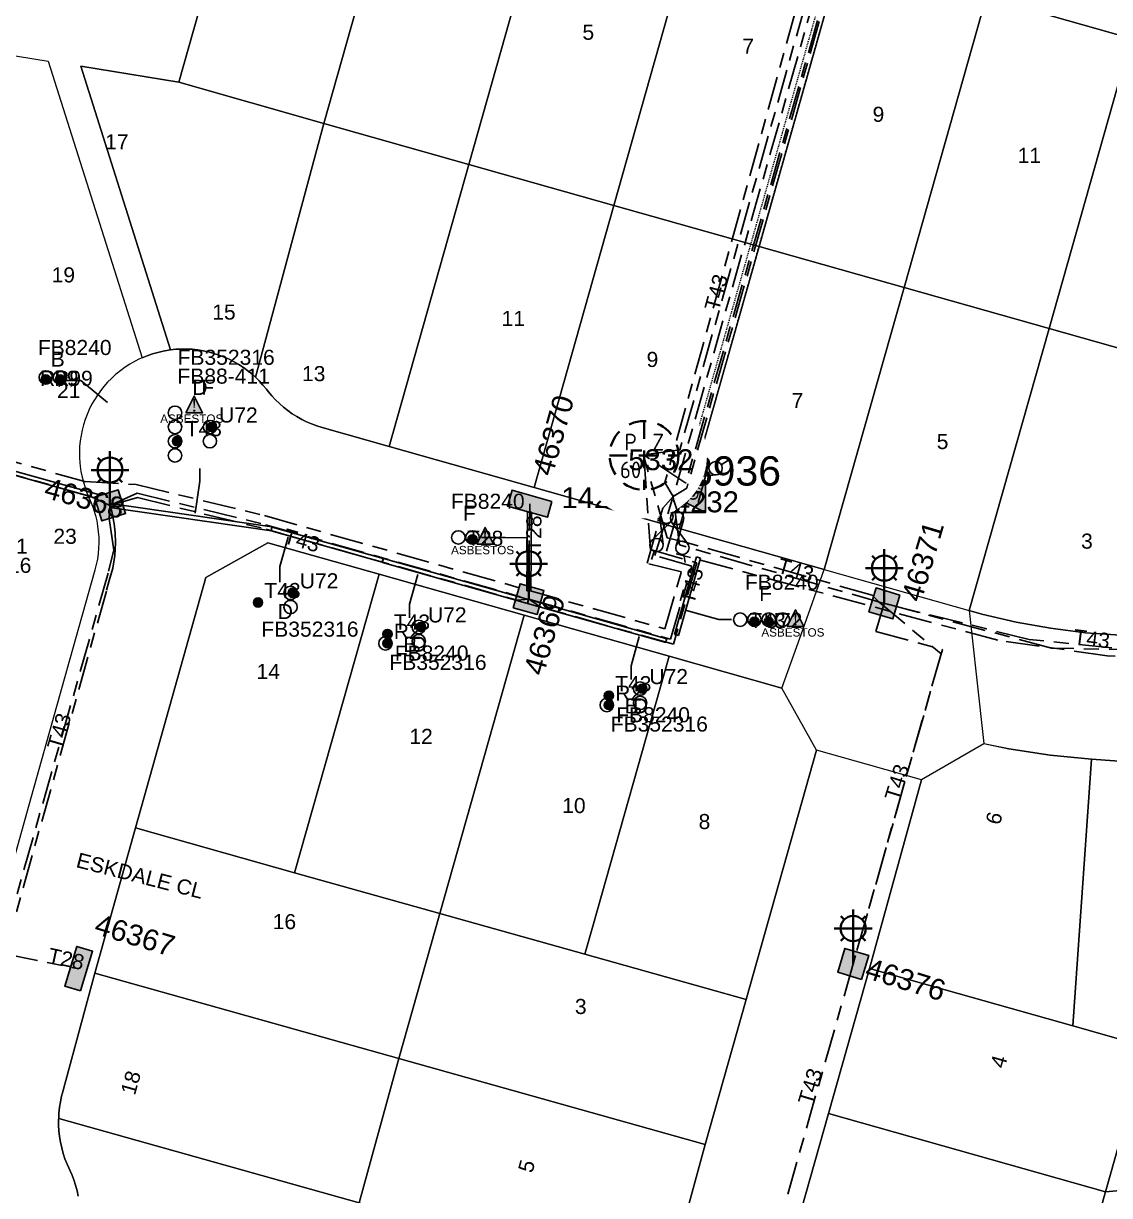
# Model space of a CAD drawing. Header units: metres. Extents: x 289087 to 291245, y 6227587 to 6229773.
# Drawn here: x 290850.8 to 290980.5, y 6228857.5 to 6228997.5 of the extents above; entities that cross this region are included whole.
import ezdxf
from ezdxf.enums import TextEntityAlignment as Align

# ---------------------------------------------------------------- set-up
doc = ezdxf.new("R2010")
doc.units = ezdxf.units.M
for name, pattern in [('Cable Exist UG', [8.2, 4, -1.2, 1.8, -1.2]), ('Dash', [5, 3, -2]), ('HIDDEN', [0.375, 0.25, -0.125]), ('HIDDEN2', [0.1875, 0.125, -0.0625])]:
    doc.linetypes.add(name, pattern=pattern)
for name, color, linetype in [('_User Ducts Config', 7, 'Continuous'), ('Duct_SP_EXT', 7, 'Continuous'), ('Equip_HV_EXT', 7, 'Continuous'), ('Equip_LV_EXT', 7, 'Continuous'), ('Equip_SL_EXT', 7, 'Continuous'), ('Equip_SP_SL_EXT', 7, 'Continuous'), ('Mains_HV_EXT', 7, 'Continuous'), ('Mains_LV_EXT', 7, 'Continuous'), ('Mains_SL_EXT', 7, 'Continuous'), ('Sub_SP_EXT', 7, 'Continuous'), ('SupportsUG_SP_LV_EXT', 7, 'Continuous'), ('SupportsUG_SP_LV_SL_EXT', 7, 'Continuous')]:
    doc.layers.add(name, color=color, linetype=linetype)
for name, color, linetype, lineweight in [('Cadastre Land Parcels_SP_EXT', 9, 'Continuous', 5), ('Cadastre Other Property_SP_EXT', 9, 'HIDDEN', 5), ('Cadastre Roads_SP_EXT', 9, 'Continuous', 5)]:
    doc.layers.add(name, color=color, linetype=linetype, lineweight=lineweight)
doc.styles.add('COLUMN_LABEL', font='arial.ttf')
doc.styles.add('iecARIAL', font='arial.ttf', dxfattribs={"height": 2})
doc.styles.add('iecNAME', font='times.ttf')
doc.styles.add('IESYMBOL1', font='isocp.shx')
doc.styles.add('POLE_LABEL', font='arial.ttf')
doc.styles.add('SLCP_LABEL', font='arial.ttf', dxfattribs={"height": 3.5})
doc.styles.get("Standard").update_dxf_attribs({"font": 'arial.ttf'})
doc.styles.add('SWITCH_LABEL', font='arial.ttf', dxfattribs={"height": 2.5})

# ---------------------------------------------------------------- blocks, each defined once
blk = doc.blocks.new('SUB_PADMOUNT_EXT')
for points in [[(0, 0), (-3.84, 1.92), (-3.84, -1.92)], [(0, 0), (3.84, 1.92), (3.84, -1.92)]]:
    blk.add_hatch(color=256).paths.add_polyline_path(points)
for p, q in [((3.84, 1.92), (-3.84, -1.92)), ((-3.84, 1.92), (3.84, -1.92))]:
    blk.add_line(p, q)
blk.add_lwpolyline([(-3.84, -1.92), (3.84, -1.92), (3.84, 1.92), (-3.84, 1.92)], close=True)
for tag, height, flags, p in [('ASSET_NUM', 3.5, 8, (2, 2)), ('STREET_CODE', 0.2, 9, (1.5, 0)), ('CONSTRUCTED_VOLTAGE', 0.2, 9, (1.5, -0.2)), ('OPERATING_VOLTAGE', 0.2, 9, (1.5, -0.6)), ('ORIENTATION', 0.2, 9, (1.5, -0.8)), ('OWNED_BY', 0.2, 9, (1.5, -1)), ('OPERATED_BY', 0.2, 9, (1.5, -1.2)), ('NO_PHASES', 0.2, 9, (1.5, -0.4)), ('MAINTAINED_BY', 0.2, 9, (1.5, -1.4)), ('SECONDARY_VOLTAGE', 0.2, 9, (1.5, -1.6)), ('STATE', 0.2, 9, (1.5, -1.8)), ('SUBSTATION_TYPE', 0.2, 9, (1.5, -2.2)), ('PARENT', 0.2, 9, (1.5, -2)), ('USAGE', 0.2, 9, (1.5, -2.4)), ('LEGEND', 0.2, 9, (1.5, -2.6)), ('LOCATION', 0.2, 9, (1.5, -2.8)), ('STREETNAME', 0.2, 9, (1.5, -3)), ('SUBURB', 0.2, 9, (1.5, -3.2)), ('Z', 0.2, 1, (1.5, -3.6)), ('NOTES', 0.2, 9, (1.5, -3.4))]:
    blk.add_attdef(tag, text='', height=height, dxfattribs=dict(flags=flags)).set_placement(p, align=Align.MIDDLE_LEFT)
blk = doc.blocks.new('COLUMN_EXT')
blk.add_hatch(color=256).paths.add_polyline_path([(-1.49, 1.48), (-1.49, -1.49), (1.48, -1.49), (1.48, 1.48)])
blk.add_lwpolyline([(-1.49, -1.49), (1.48, -1.49), (1.48, 1.48), (-1.49, 1.48)], close=True)
for tag, height, style, flags, p in [('ASSET_NUM', 2.5, 'COLUMN_LABEL', 8, (2, 2)), ('STRUCTURE_PLANT_NUMBER', 0.2, 'POLE_LABEL', 9, (1.81, 0.03)), ('STREET_CODE', 0.2, 'COLUMN_LABEL', 9, (1.81, -0.2))]:
    blk.add_attdef(tag, text='', height=height, dxfattribs=dict(style=style, flags=flags)).set_placement(p, align=Align.MIDDLE_LEFT)
at = {"flags": 9}
for tag, p in [('COLUMN_TYPE', (1.81, -0.4)), ('OWNED_BY', (1.81, -0.6)), ('STATE', (1.81, -0.8)), ('USAGE', (1.81, -1)), ('LEGEND', (1.81, -1.2)), ('LOCATION', (1.81, -1.4)), ('STREETNAME', (1.81, -1.6)), ('SUBURB', (1.81, -1.8)), ('NOTES', (1.81, -2))]:
    blk.add_attdef(tag, text='', height=0.2, dxfattribs=at).set_placement(p, align=Align.MIDDLE_LEFT)
at = {"flags": 1}
blk.add_attdef('Z', (1.81, -2.35), '', height=0.2, dxfattribs=at)
blk = doc.blocks.new('PILLAR_EXT')
blk.add_hatch(color=256).paths.add_polyline_path([(-2.475, 0.99), (-2.475, -0.99), (2.475, -0.99), (2.475, 0.99)])
blk.add_lwpolyline([(-2.475, -0.99), (2.475, -0.99), (2.475, 0.99), (-2.475, 0.99)], close=True)
at = {"style": 'iecARIAL', "flags": 8}
blk.add_attdef('ASSET_NUM', (1.5, 3.5), '', height=2.5, dxfattribs=at)
for tag, p, flags in [('OWNED_BY', (0, -0.2), 9), ('STATE', (0, -0.4), 9), ('SUPPORT_TYPE', (0, -0.6), 9), ('USAGE', (0, -0.8), 9), ('LEGEND', (0, -1), 9), ('LOCATION', (0, -1.2), 9), ('NOTES', (0, -1.4), 9), ('STREETNAME', (0, -1.8), 9), ('SUBURB', (0, -2), 1), ('PARENT', (0, -1.6), 9)]:
    blk.add_attdef(tag, p, '', height=0.2, dxfattribs=dict(flags=flags))
blk = doc.blocks.new('DUCT_EXT')
blk.add_circle((0, 0.8), 0.8)
at = {"flags": 1}
blk.add_attdef('Z', (0, 0), '', height=0.2, dxfattribs=at)
at = {"flags": 9}
for tag, p in [('DUCT_CODE', (0, 0)), ('XSECT_TYPE', (0, -0.2)), ('STATE', (0, -0.6)), ('FB_REFERENCE', (0, -0.4)), ('NOTES', (0, -0.8))]:
    blk.add_attdef(tag, text='', height=0.2, dxfattribs=at).set_placement(p, align=Align.MIDDLE_LEFT)
blk = doc.blocks.new('SL_LANTERN_EXT')
at = {"lineweight": 40}
for p, q in [((-1.46, 5.68), (-1.06, 5.28)), ((0, 1.97), (0, 6.47)), ((1.46, 5.68), (1.06, 5.28)), ((-2.25, 4.22), (2.25, 4.22)), ((-1.46, 2.76), (-1.06, 3.16)), ((1.46, 2.76), (1.06, 3.16)), ((0, 0), (0, 2.72))]:
    blk.add_line(p, q, dxfattribs=at)
blk.add_circle((0, 4.22), 1.5, dxfattribs=at)
at = {"style": 'iecARIAL', "flags": 9}
blk.add_attdef('ASSET_NUM', (1.5, 1.5), '', height=2.5, dxfattribs=at)
for tag, p, height, flags in [('CONSTRUCTED_VOLTAGE', (0.98, -0.65), 0.2, 9), ('CONTROL_TYPE', (0.98, -0.85), 0.2, 9), ('LANTERN_PURPOSE', (0.98, -1.05), 0.2, 9), ('LANTERN_TYPE', (0.98, -1.25), 0.2, 9), ('NO_PHASES', (0.98, -1.45), 0.2, 9), ('LNUMBER', (2.18, -3.25), 2.5, 8), ('OPERATING_VOLTAGE', (0.98, -1.65), 0.2, 9), ('ORIENTATION', (0.98, -1.85), 0.2, 9), ('OWNED_BY', (0.98, -2.05), 0.2, 9), ('STATE', (0.98, -2.25), 0.2, 9), ('USAGE', (0.98, -2.45), 0.2, 9), ('CEXIST', (0.98, -2.65), 0.2, 9), ('CNEW', (0.98, -2.85), 0.2, 9), ('CNUMBER', (0.98, -3.05), 0.2, 9), ('CREMOVE', (0.98, -3.25), 0.2, 9), ('CREPLACE', (0.98, -3.45), 0.2, 9), ('LKINGHEIGHT', (0.98, -3.65), 0.2, 9), ('LBRACKET', (0.98, -3.85), 0.2, 9), ('LBRACKETVOCAB', (0.98, -4.05), 0.2, 9), ('LCATEGORY', (0.98, -4.25), 0.2, 9), ('LCHARGE1', (0.98, -4.45), 0.2, 9), ('LCHARGE1PERCENT', (0.98, -4.65), 0.2, 9), ('LCHARGE2', (0.98, -4.85), 0.2, 9), ('LCHARGE2PERCENT', (0.98, -5.05), 0.2, 9), ('LCHARGE3', (0.98, -5.25), 0.2, 9), ('LCHARGE3PERCENT', (0.98, -5.45), 0.2, 9), ('LEXIST', (0.98, -5.65), 0.2, 9), ('LLAMP', (0.98, -5.85), 0.2, 9), ('LLAMPVOCAB', (0.98, -6.05), 0.2, 9), ('LMAST', (0.98, -6.25), 0.2, 9), ('LMASTVOCAB', (0.98, -6.45), 0.2, 9), ('LNEW', (0.98, -6.65), 0.2, 9), ('LANTNUMBER', (0.98, -6.85), 0.2, 9), ('LOUTREACH', (0.98, -7.25), 0.2, 9), ('LOUTREACHVOCAB', (0.98, -7.45), 0.2, 9), ('LRATECODE', (0.98, -7.65), 0.2, 9), ('LREMOVE', (0.98, -7.85), 0.2, 9), ('LREPLACE', (0.98, -8.05), 0.2, 9), ('LTYPE', (0.98, -8.25), 0.2, 9), ('LTYPEVOCAB', (0.98, -8.45), 0.2, 9), ('STREETNAME', (0.98, -9.25), 0.2, 9), ('SUBURB', (0.98, -9.45), 0.2, 1), ('LEGEND', (0.98, -8.65), 0.2, 9), ('LOCATION', (0.98, -8.85), 0.2, 9), ('NOTES', (0.98, -9.05), 0.2, 9)]:
    blk.add_attdef(tag, p, '', height=height, dxfattribs=dict(flags=flags))
blk = doc.blocks.new('WARNING_FEATURE_EXT')
h = blk.add_hatch(color=2)
h.dxf.hatch_style = 1
h.paths.add_polyline_path([(0, 1.99), (-0.99, 0), (1, 0)])
at = {"color": 18, "true_color": 0x000000}
blk.add_lwpolyline([(-0.99, 0), (0, 1.99), (1, 0)], close=True, dxfattribs=at)
at = {"color": 18, "true_color": 0x000000, "insert": (0, 0.87), "char_height": 1.5, "attachment_point": 5, "line_spacing_factor": 1.5, "style": 'iecNAME'}
blk.add_mtext_dynamic_manual_height_columns('!', width=1.5, gutter_width=4, heights=[0], dxfattribs=at)
at = {"color": 2, "flags": 1}
for tag, p in [('STATE', (1.19, 2.01)), ('HAZMAT_ID', (1.19, 0.72))]:
    blk.add_attdef(tag, p, '', height=0.8, dxfattribs=at)
at = {"color": 2}
blk.add_attdef('WARNING_TYPE', text='', height=1, dxfattribs=at).set_placement((-4.07, -1.22), (4.88, -1.22), align=Align.ALIGNED)
at = {"color": 2, "flags": 1}
blk.add_attdef('WARNING_DESC', text='', height=0.8, dxfattribs=at).set_placement((1.19, -0.56), align=Align.MIDDLE_CENTER)
blk = doc.blocks.new('LV_UG_DFUSE_CLOSED_EXT')
for points in [[(1, 0), (0, 0)], [(5.04, 0.73), (2.16, -0.72)], [(5.05, -0.71), (2.16, 0.72)], [(6.2, 0.01), (7.2, 0.01)]]:
    blk.add_lwpolyline(points)
for centre in [(1.8, 0), (5.4, 0.01)]:
    blk.add_circle(centre, 0.8)
at = {"flags": 9}
for tag, p in [('ACTUAL_STATUS', (0, 0)), ('CONSTRUCTED_VOLTAGE', (0, -0.2)), ('OPERATING_VOLTAGE', (0, -0.6)), ('ORIENTATION', (0, -0.8)), ('STATE', (0, -1)), ('SWITCH_TYPE', (0, -1.2)), ('NO_PHASES', (0, -0.4)), ('USAGE', (0, -1.4)), ('NOTES', (0, -1.6))]:
    blk.add_attdef(tag, text='', height=0.2, dxfattribs=at).set_placement(p, align=Align.MIDDLE_LEFT)
at = {"flags": 1}
blk.add_attdef('Z', (0, 0), '', height=0.2, dxfattribs=at)
blk = doc.blocks.new('SWG_HOLEC_SU_NO_EXT')
blk.add_line((1.8, -2), (5.8, -2))
for points in [[(1, 0), (0, 0)], [(6.6, 0), (7.6, 0)]]:
    blk.add_lwpolyline(points)
for points in [[(1.8, -0.8, 1), (1.8, 0.8, 1)], [(5.8, -0.8, 1), (5.8, 0.8, 1)]]:
    blk.add_lwpolyline(points, format="xyb", close=True)
at = {"insert": (5.31, -3.64), "char_height": 1.4, "width": 3.8863, "attachment_point": 1, "rotation": 180}
blk.add_mtext('{\\fArial|b0|i0|c0|p34;N/O}', dxfattribs=at)
at = {"style": 'SWITCH_LABEL', "flags": 8}
blk.add_attdef('ASSET_NUM', text='', height=2.5, rotation=179.9544, dxfattribs=at).set_placement((-2.4, 0), align=Align.MIDDLE_LEFT)
at = {"flags": 1}
blk.add_attdef('Z', (0, 0), '', height=0.2, dxfattribs=at)
at = {"flags": 9}
for tag, p in [('ACTUAL_STATUS', (0, -0.4)), ('CONSTRUCTED_VOLTAGE', (0, -0.6)), ('OPERATING_VOLTAGE', (0, -1)), ('ORIENTATION', (0, -1.2)), ('OWNED_BY', (0, -1.4)), ('NO_PHASES', (0, -0.8)), ('STATE', (0, -1.8)), ('SWITCH_TYPE', (0, -2)), ('STREETNAME', (0, -2.6)), ('SUBURB', (0, -2.8)), ('PARENT', (0, -1.6)), ('USAGE', (0, -2.2)), ('LOCATION', (0, -2.4)), ('NOTES', (0, -3))]:
    blk.add_attdef(tag, text='', height=0.2, dxfattribs=at).set_placement(p, align=Align.MIDDLE_LEFT)
at = {"style": 'SWITCH_LABEL', "flags": 9}
blk.add_attdef('STREET_CODE', text='', height=0.2, dxfattribs=at).set_placement((0, -0.2), align=Align.MIDDLE_LEFT)
blk = doc.blocks.new('SWG_HOLEC_SU_EXT')
blk.add_line((1.8, -2), (5.8, -2))
for points in [[(1, 0), (0, 0)], [(6.6, 0), (7.6, 0)]]:
    blk.add_lwpolyline(points)
for points in [[(1.8, -0.8, 1), (1.8, 0.8, 1)], [(5.8, -0.8, 1), (5.8, 0.8, 1)]]:
    blk.add_lwpolyline(points, format="xyb", close=True)
at = {"style": 'SWITCH_LABEL', "flags": 8}
blk.add_attdef('ASSET_NUM', text='', height=2.5, rotation=179.9544, dxfattribs=at).set_placement((-2.4, 0), align=Align.MIDDLE_LEFT)
at = {"flags": 1}
blk.add_attdef('Z', (0, 0), '', height=0.2, dxfattribs=at)
at = {"flags": 9}
for tag, p in [('ACTUAL_STATUS', (0, -0.4)), ('CONSTRUCTED_VOLTAGE', (0, -0.6)), ('OPERATING_VOLTAGE', (0, -1)), ('ORIENTATION', (0, -1.2)), ('OWNED_BY', (0, -1.4)), ('NO_PHASES', (0, -0.8)), ('STATE', (0, -1.8)), ('SWITCH_TYPE', (0, -2)), ('STREETNAME', (0, -2.6)), ('SUBURB', (0, -2.8)), ('PARENT', (0, -1.6)), ('USAGE', (0, -2.2)), ('LOCATION', (0, -2.4)), ('NOTES', (0, -3))]:
    blk.add_attdef(tag, text='', height=0.2, dxfattribs=at).set_placement(p, align=Align.MIDDLE_LEFT)
at = {"style": 'SWITCH_LABEL', "flags": 9}
blk.add_attdef('STREET_CODE', text='', height=0.2, dxfattribs=at).set_placement((0, -0.2), align=Align.MIDDLE_LEFT)
blk = doc.blocks.new('CABLE_LARGE_EXT')
h = blk.add_hatch(color=256)
edge = h.paths.add_edge_path()
edge.add_arc((0, 0.55), 0.55, 0, 360)
blk.add_circle((0, 0.55), 0.55)
at = {"flags": 1}
blk.add_attdef('Z', (0, 0), '', height=0.2, dxfattribs=at)
at = {"flags": 9}
for tag, p in [('COND_CODE', (0, 0)), ('STATE', (0, -0.4)), ('XSECT_SIZE', (0, -0.6)), ('FB_REFERENCE', (0, -0.2)), ('NOTES', (0, -0.8))]:
    blk.add_attdef(tag, text='', height=0.2, dxfattribs=at).set_placement(p, align=Align.MIDDLE_LEFT)
blk = doc.blocks.new('SLCP_ZELL_EXT')
blk.add_wipeout([(-0.24, 7.5), (-0.71, 7.47), (-1.17, 7.41), (-1.64, 7.32), (-2.09, 7.21), (-2.54, 7.06), (-2.98, 6.89), (-3.41, 6.69), (-3.82, 6.46), (-4.22, 6.21), (-4.6, 5.93), (-4.96, 5.63), (-5.31, 5.31), (-5.63, 4.96), (-5.93, 4.6), (-6.21, 4.22), (-6.46, 3.82), (-6.69, 3.41), (-6.89, 2.98), (-7.06, 2.54), (-7.21, 2.09), (-7.32, 1.64), (-7.41, 1.17), (-7.47, 0.71), (-7.5, 0.24), (-7.5, -0.24), (-7.47, -0.71), (-7.41, -1.17), (-7.32, -1.64), (-7.21, -2.09), (-7.06, -2.54), (-6.89, -2.98), (-6.69, -3.41), (-6.46, -3.82), (-6.21, -4.22), (-5.93, -4.6), (-5.63, -4.96), (-5.31, -5.31), (-4.96, -5.63), (-4.6, -5.93), (-4.22, -6.21), (-3.82, -6.46), (-3.41, -6.69), (-2.98, -6.89), (-2.54, -7.06), (-2.09, -7.21), (-1.64, -7.32), (-1.17, -7.41), (-0.71, -7.47), (-0.24, -7.5), (0.24, -7.5), (0.71, -7.47), (1.17, -7.41), (1.64, -7.32), (2.09, -7.21), (2.54, -7.06), (2.98, -6.89), (3.41, -6.69), (3.82, -6.46), (4.22, -6.21), (4.6, -5.93), (4.96, -5.63), (5.31, -5.31), (5.63, -4.96), (5.93, -4.6), (6.21, -4.22), (6.46, -3.82), (6.69, -3.41), (6.89, -2.98), (7.06, -2.54), (7.21, -2.09), (7.32, -1.64), (7.41, -1.17), (7.47, -0.71), (7.5, -0.24), (7.5, 0.24), (7.47, 0.71), (7.41, 1.17), (7.32, 1.64), (7.21, 2.09), (7.06, 2.54), (6.89, 2.98), (6.69, 3.41), (6.46, 3.82), (6.21, 4.22), (5.93, 4.6), (5.63, 4.96), (5.31, 5.31), (4.96, 5.63), (4.6, 5.93), (4.22, 6.21), (3.82, 6.46), (3.41, 6.69), (2.98, 6.89), (2.54, 7.06), (2.09, 7.21), (1.64, 7.32), (1.17, 7.41), (0.71, 7.47), (0.24, 7.5)])
at = {"linetype": 'Dash', "lineweight": 40, "ltscale": 0.7}
for p, q in [((0, 4.11), (0, -4.11)), ((-4.11, 0), (4.11, 0))]:
    blk.add_line(p, q, dxfattribs=at)
blk.add_circle((0, 0), 4.11, dxfattribs=at)
at = {"lineweight": 40, "style": 'IESYMBOL1'}
for s, p in [('P', (-1.6, 0)), ('Z', (1.7, 0)), ('60', (-1.61, -3.31))]:
    blk.add_text(s, height=2, dxfattribs=at).set_placement(p, align=Align.BOTTOM_CENTER)
at = {"style": 'SLCP_LABEL'}
for tag, height, flags, p in [('ASSET_NUM', 2.5, 8, (2, 2)), ('STREET_CODE', 0.2, 9, (0, -0.2))]:
    blk.add_attdef(tag, text='', height=height, dxfattribs=dict(at, flags=flags)).set_placement(p, align=Align.MIDDLE_LEFT)
at = {"flags": 1}
blk.add_attdef('Z', (0, 0), '', height=0.2, dxfattribs=at)
at = {"flags": 9}
for tag, p in [('CONSTRUCTED_VOLTAGE', (0, -0.4)), ('CONTROL_TYPE', (0, -0.6)), ('OPERATING_VOLTAGE', (0, -1)), ('ORIENTATION', (0, -1.2)), ('OWNED_BY', (0, -1.4)), ('NO_PHASES', (0, -0.8)), ('STATE', (0, -2)), ('USAGE', (0, -1.6)), ('LOCATION', (0, -1.8)), ('NOTES', (0, -2.2))]:
    blk.add_attdef(tag, text='', height=0.2, dxfattribs=at).set_placement(p, align=Align.MIDDLE_LEFT)

msp = doc.modelspace()

# ---------------------------------------------------------------- linework, layer by layer
at = {"layer": '_User Ducts Config'}
for points in [[(290855.92, 6228954.86), (290857.68, 6228954.86), (290860.86, 6228952.22)], [(290871.86, 6228944.34), (290871.87, 6228942.84), (290871.31, 6228939.03)], [(290881.44, 6228930.78), (290881.44, 6228932.65), (290882.43, 6228936.16)], [(290905.52, 6228936.12), (290908.34, 6228936.12), (290910.84, 6228936.09)], [(290896.93, 6228926.52), (290896.93, 6228928.17), (290897.92, 6228931.68)], [(290935.37, 6228926.32), (290933.84, 6228926.32), (290930.01, 6228927.41)], [(290923.37, 6228919.16), (290923.37, 6228920.8), (290924.36, 6228924.31)]]:
    msp.add_lwpolyline(points, dxfattribs=at)
at = {"layer": 'Cadastre Land Parcels_SP_EXT', "linetype": 'Continuous'}
for points in [[(290879.16, 6229025.11), (290872.49, 6229027), (290838.03, 6229007.65), (290835.53, 6228998.21), (290834.93, 6228996.06), (290853.78, 6228993), (290864.99, 6228957.57), (290865.6, 6228957.82), (290866.22, 6228958.03), (290866.85, 6228958.21), (290867.48, 6228958.36), (290868.13, 6228958.48), (290868.37, 6228958.51), (290857.65, 6228992.37), (290869.36, 6228990.46), (290879.16, 6229025.11)], [(290896.48, 6229020.21), (290879.16, 6229025.11), (290869.36, 6228990.46), (290886.69, 6228985.56), (290896.48, 6229020.21)], [(290913.81, 6229015.31), (290896.48, 6229020.21), (290886.69, 6228985.56), (290904.01, 6228980.66), (290913.81, 6229015.31)], [(290931.13, 6229010.41), (290913.81, 6229015.31), (290904.01, 6228980.66), (290921.33, 6228975.76), (290931.13, 6229010.41)], [(290948.46, 6229005.51), (290943.77, 6229006.84), (290931.13, 6229010.41), (290921.33, 6228975.76), (290938.66, 6228970.86), (290948.46, 6229005.51)], [(290965.78, 6229000.61), (290948.46, 6229005.51), (290938.66, 6228970.86), (290955.98, 6228965.96), (290965.78, 6229000.61)], [(290983.1, 6228995.71), (290965.78, 6229000.61), (290955.98, 6228965.96), (290973.3, 6228961.06), (290983.1, 6228995.71)], [(291000.42, 6228990.81), (290983.1, 6228995.71), (290973.3, 6228961.06), (290990.63, 6228956.16), (290994.81, 6228970.93), (291000.42, 6228990.81)], [(290869.36, 6228990.46), (290857.65, 6228992.37), (290868.37, 6228958.51), (290869.02, 6228958.58), (290869.67, 6228958.61), (290870.33, 6228958.61), (290870.98, 6228958.58), (290871.63, 6228958.51), (290872.28, 6228958.4), (290872.92, 6228958.27), (290873.55, 6228958.1), (290874.17, 6228957.9), (290874.78, 6228957.66), (290875.38, 6228957.39), (290875.96, 6228957.1), (290876.53, 6228956.77), (290877.08, 6228956.41), (290877.61, 6228956.03), (290878.12, 6228955.62), (290878.51, 6228955.27), (290886.69, 6228985.56), (290869.36, 6228990.46)], [(290904.01, 6228980.66), (290886.69, 6228985.56), (290878.51, 6228955.27), (290878.98, 6228954.81), (290879.42, 6228954.32), (290879.84, 6228953.82), (290880.05, 6228953.55), (290880.47, 6228953.04), (290880.91, 6228952.56), (290881.38, 6228952.1), (290881.87, 6228951.67), (290882.39, 6228951.26), (290882.92, 6228950.89), (290883.47, 6228950.54), (290884.04, 6228950.22), (290884.63, 6228949.93), (290885.23, 6228949.67), (290885.85, 6228949.44), (290886.47, 6228949.25), (290894.48, 6228946.98), (290904.01, 6228980.66)], [(290921.33, 6228975.76), (290904.01, 6228980.66), (290894.48, 6228946.98), (290911.8, 6228942.08), (290921.33, 6228975.76)], [(290938.66, 6228970.86), (290921.33, 6228975.76), (290911.8, 6228942.08), (290929.13, 6228937.18), (290938.66, 6228970.86)], [(290955.98, 6228965.96), (290938.66, 6228970.86), (290929.13, 6228937.18), (290946.45, 6228932.28), (290955.98, 6228965.96)], [(290973.3, 6228961.06), (290955.98, 6228965.96), (290946.45, 6228932.28), (290963.77, 6228927.38), (290973.3, 6228961.06)], [(290989.93, 6228951.37), (290990.63, 6228956.16), (290973.3, 6228961.06), (290963.77, 6228927.38), (290965.27, 6228926.97), (290969.35, 6228926.01), (290973.47, 6228925.27), (290977.63, 6228924.75), (290981.81, 6228924.44), (290986, 6228924.36), (290989.93, 6228951.37)], [(290893.28, 6228931.73), (290879.99, 6228935.49), (290872.6, 6228931.35), (290864.2, 6228901.43), (290883.2, 6228896.09), (290893.28, 6228931.73)], [(290910.6, 6228926.83), (290893.28, 6228931.73), (290883.2, 6228896.09), (290900.53, 6228891.23), (290910.6, 6228926.83)], [(290927.92, 6228921.93), (290910.6, 6228926.83), (290900.53, 6228891.23), (290917.86, 6228886.36), (290918.81, 6228889.71), (290927.92, 6228921.93)], [(290941.4, 6228918.12), (290927.92, 6228921.93), (290918.81, 6228889.71), (290917.86, 6228886.36), (290937.12, 6228880.95), (290945.54, 6228910.71), (290941.4, 6228918.12)], [(290978.36, 6228909.63), (290973.41, 6228910.14), (290968.5, 6228910.9), (290965.5, 6228911.49), (290958.05, 6228907.17), (290951.84, 6228884.67), (290976.13, 6228877.8), (290978.36, 6228909.63)], [(290995.67, 6228909.41), (290986.07, 6228909.36), (290981.1, 6228909.46), (290978.36, 6228909.63), (290976.13, 6228877.8), (290984.92, 6228875.31), (290996.81, 6228876.87), (290995.67, 6228909.41)], [(290883.2, 6228896.09), (290864.2, 6228901.43), (290859.34, 6228884.09), (290895.63, 6228873.9), (290900.53, 6228891.23), (290883.2, 6228896.09)], [(290917.86, 6228886.36), (290900.53, 6228891.23), (290895.63, 6228873.9), (290932.22, 6228863.63), (290937.12, 6228880.95), (290917.86, 6228886.36)], [(290895.63, 6228873.9), (290859.34, 6228884.09), (290855.46, 6228869.82), (290855.36, 6228869.41), (290855.22, 6228868.75), (290855.12, 6228868.08), (290855.05, 6228867.4), (290855.02, 6228866.73), (290890.91, 6228856.66), (290895.63, 6228873.9)], [(290980.02, 6228858), (290984.92, 6228875.31), (290976.13, 6228877.8), (290951.84, 6228884.67), (290946.94, 6228867.34), (290980.02, 6228858)], [(291019.1, 6228879.9), (290996.81, 6228876.87), (290984.92, 6228875.31), (290980.02, 6228858), (291022.78, 6228861.83), (291020.77, 6228870.48), (291019.21, 6228879.21), (291019.1, 6228879.9)], [(290932.22, 6228863.63), (290895.63, 6228873.9), (290890.91, 6228856.66), (290927.51, 6228846.39), (290932.22, 6228863.63)], [(290975.12, 6228840.67), (290980.02, 6228858), (290946.94, 6228867.34), (290942.05, 6228850.02), (290975.12, 6228840.67)], [(291022.78, 6228861.83), (290980.02, 6228858), (290975.12, 6228840.67), (290991.74, 6228840.09), (291028.01, 6228844.71), (291025.19, 6228853.15), (291022.81, 6228861.73), (291022.78, 6228861.83)]]:
    msp.add_lwpolyline(points, close=True, dxfattribs=at)
msp.add_lwpolyline([(290890.91, 6228856.66), (290855.02, 6228866.73), (290855.01, 6228866.62), (290855.01, 6228865.94), (290855.05, 6228865.26), (290855.13, 6228864.58), (290855.24, 6228863.91), (290855.38, 6228863.24), (290855.56, 6228862.58), (290855.77, 6228861.94), (290856.02, 6228861.3), (290856.58, 6228860.06), (290856.82, 6228859.43), (290857.04, 6228858.78), (290857.22, 6228858.12), (290857.36, 6228857.46)], dxfattribs=at)
at = {"layer": 'Cadastre Other Property_SP_EXT', "linetype": 'HIDDEN2'}
for points in [[(290947.49, 6229005.78), (290929.6, 6228942.76), (290930.63, 6228942.48), (290948.46, 6229005.51), (290947.49, 6229005.78)], [(290930.63, 6228942.48), (290927.91, 6228943.22), (290926.48, 6228937.93), (290929.13, 6228937.18), (290930.63, 6228942.48)]]:
    msp.add_lwpolyline(points, close=True, dxfattribs=at)
at = {"layer": 'Cadastre Roads_SP_EXT', "linetype": 'Continuous'}
for points in [[(290972.19, 6229021.12), (290953.9, 6229026.31), (290951.43, 6229016.87), (290948.46, 6229005.51), (290965.78, 6229000.61), (290983.1, 6228995.71), (291000.42, 6228990.81), (291026.41, 6228983.46), (291030.38, 6228993.94), (291034.03, 6229003.59), (291009.07, 6229010.65), (290990.47, 6229015.93), (290972.19, 6229021.12)], [(290986, 6228924.36), (290981.81, 6228924.44), (290977.63, 6228924.75), (290973.47, 6228925.27), (290969.35, 6228926.01), (290965.27, 6228926.97), (290963.77, 6228927.38), (290964.64, 6228919.45), (290965.5, 6228911.5), (290968.5, 6228910.9), (290973.41, 6228910.14), (290978.36, 6228909.63), (290981.1, 6228909.46), (290986.07, 6228909.36), (290995.67, 6228909.41), (291011.68, 6228909.5), (291012.31, 6228916.98), (291012.94, 6228924.51), (290986, 6228924.36)]]:
    msp.add_lwpolyline(points, close=True, dxfattribs=at)
for points in [[(290857.36, 6228857.46), (290857.22, 6228858.12), (290857.04, 6228858.78), (290856.82, 6228859.43), (290856.58, 6228860.06), (290856.02, 6228861.3), (290855.77, 6228861.94), (290855.56, 6228862.58), (290855.38, 6228863.24), (290855.24, 6228863.91), (290855.13, 6228864.58), (290855.05, 6228865.26), (290855.01, 6228865.94), (290855.01, 6228866.62), (290855.02, 6228866.73), (290855.05, 6228867.4), (290855.12, 6228868.08), (290855.22, 6228868.75), (290855.36, 6228869.41), (290855.46, 6228869.82), (290859.34, 6228884.09), (290864.2, 6228901.43), (290872.6, 6228931.35), (290879.99, 6228935.49), (290893.28, 6228931.73), (290910.6, 6228926.83), (290927.92, 6228921.93), (290941.4, 6228918.12), (290943.88, 6228925.07), (290946.45, 6228932.28), (290929.13, 6228937.18), (290911.8, 6228942.08), (290894.48, 6228946.98), (290886.47, 6228949.25), (290885.85, 6228949.44), (290885.23, 6228949.67), (290884.63, 6228949.93), (290884.04, 6228950.22), (290883.47, 6228950.54), (290882.92, 6228950.89), (290882.39, 6228951.26), (290881.87, 6228951.67), (290881.38, 6228952.1), (290880.91, 6228952.56), (290880.47, 6228953.04), (290880.05, 6228953.55), (290879.84, 6228953.82), (290879.42, 6228954.32), (290878.98, 6228954.81), (290878.51, 6228955.27), (290878.12, 6228955.62), (290877.61, 6228956.03), (290877.08, 6228956.41), (290876.53, 6228956.77), (290875.96, 6228957.1), (290875.38, 6228957.39), (290874.78, 6228957.66), (290874.17, 6228957.9), (290873.55, 6228958.1), (290872.92, 6228958.27), (290872.28, 6228958.4), (290871.63, 6228958.51), (290870.98, 6228958.58), (290870.33, 6228958.61), (290869.67, 6228958.61), (290869.02, 6228958.58), (290868.37, 6228958.51), (290868.13, 6228958.48), (290867.48, 6228958.36), (290866.85, 6228958.21), (290866.22, 6228958.03), (290865.6, 6228957.82), (290864.99, 6228957.57), (290864.67, 6228957.43), (290864.09, 6228957.13), (290863.52, 6228956.81), (290862.97, 6228956.46), (290862.44, 6228956.07), (290861.93, 6228955.66), (290861.8, 6228955.56), (290861.32, 6228955.11), (290860.86, 6228954.65), (290860.42, 6228954.16), (290860.02, 6228953.64), (290859.64, 6228953.11), (290859.28, 6228952.56), (290858.96, 6228951.99), (290858.67, 6228951.4), (290858.41, 6228950.8), (290858.18, 6228950.19), (290857.98, 6228949.57), (290857.82, 6228948.93), (290857.69, 6228948.29), (290857.59, 6228947.64), (290857.52, 6228946.99), (290857.5, 6228946.34), (290857.5, 6228945.68), (290857.54, 6228945.03), (290857.58, 6228944.62), (290857.68, 6228943.98), (290857.81, 6228943.33), (290857.97, 6228942.7), (290858.17, 6228942.07), (290858.39, 6228941.46), (290858.43, 6228941.36), (290858.91, 6228940.26), (290859.14, 6228939.64), (290859.23, 6228939.36), (290859.41, 6228938.73), (290859.56, 6228938.1), (290859.67, 6228937.45), (290859.75, 6228936.8), (290859.8, 6228936.15), (290859.81, 6228935.49), (290859.79, 6228934.84), (290859.73, 6228934.19), (290859.64, 6228933.54), (290859.51, 6228932.89), (290859.35, 6228932.26), (290859.34, 6228932.23), (290856.33, 6228921.48), (290851.46, 6228904.15), (290847.53, 6228890.15)], [(290942.05, 6228850.02), (290946.94, 6228867.34), (290951.84, 6228884.67), (290958.05, 6228907.17), (290958.05, 6228907.17), (290951.73, 6228908.96), (290945.54, 6228910.71), (290937.12, 6228880.95), (290932.22, 6228863.63), (290927.51, 6228846.39)]]:
    msp.add_lwpolyline(points, dxfattribs=at)
at = {"layer": 'Duct_SP_EXT'}
for p, q in [((290859.63, 6228940.77), (290822.46, 6228951.2)), ((290859.76, 6228941.23), (290822.59, 6228951.66)), ((290859.63, 6228940.77), (290859.69, 6228941)), ((290859.76, 6228941.23), (290859.69, 6228941)), ((290861.12, 6228939.71), (290861.15, 6228939.95)), ((290880.42, 6228936.89), (290861.12, 6228939.71)), ((290861.19, 6228940.18), (290861.15, 6228939.95)), ((290880.49, 6228937.37), (290861.19, 6228940.18)), ((290911.02, 6228939.15), (290910.92, 6228929.76)), ((290911.02, 6228939.15), (290911.26, 6228939.15)), ((290911.5, 6228939.15), (290911.26, 6228939.15)), ((290911.5, 6228939.15), (290911.4, 6228929.75)), ((290880.39, 6228936.9), (290880.45, 6228937.13)), ((290893.64, 6228933.15), (290880.39, 6228936.9)), ((290880.42, 6228936.89), (290880.45, 6228937.13)), ((290880.49, 6228937.37), (290880.45, 6228937.13)), ((290880.52, 6228937.36), (290880.45, 6228937.13)), ((290893.77, 6228933.61), (290880.52, 6228937.36)), ((290931.2, 6228933.79), (290928.58, 6228924.55)), ((290931.2, 6228933.79), (290931.43, 6228933.72)), ((290931.66, 6228933.66), (290931.43, 6228933.72)), ((290893.64, 6228933.15), (290893.7, 6228933.38)), ((290893.64, 6228933.15), (290893.7, 6228933.38)), ((290893.68, 6228933.14), (290893.64, 6228933.15)), ((290893.68, 6228933.14), (290893.74, 6228933.37)), ((290911.01, 6228928.24), (290893.68, 6228933.14)), ((290893.77, 6228933.61), (290893.7, 6228933.38)), ((290893.77, 6228933.61), (290893.7, 6228933.38)), ((290893.81, 6228933.6), (290893.74, 6228933.37)), ((290893.81, 6228933.6), (290893.77, 6228933.61)), ((290911.14, 6228928.7), (290893.81, 6228933.6)), ((290931.66, 6228933.66), (290929.04, 6228924.42)), ((290910.92, 6228929.76), (290911.16, 6228929.76)), ((290911.4, 6228929.75), (290911.16, 6228929.76)), ((290911, 6228928.24), (290911.06, 6228928.47)), ((290927.51, 6228923.57), (290911, 6228928.24)), ((290911.01, 6228928.24), (290911.07, 6228928.47)), ((290911.13, 6228928.7), (290911.06, 6228928.47)), ((290911.14, 6228928.7), (290911.07, 6228928.47)), ((290927.64, 6228924.03), (290911.13, 6228928.7)), ((290927.64, 6228924.03), (290927.58, 6228923.8)), ((290928.58, 6228924.55), (290928.81, 6228924.49)), ((290929.04, 6228924.42), (290928.81, 6228924.49)), ((290927.51, 6228923.57), (290927.58, 6228923.8))]:
    msp.add_line(p, q, dxfattribs=at)
at = {"layer": 'Mains_LV_EXT', "linetype": 'Cable Exist UG'}
for points in [[(290861.15, 6228939.95), (290864.39, 6228941.4), (290879.74, 6228937.64), (290911.15, 6228928.76)], [(290848.56, 6228886.4), (290860.75, 6228929.82), (290861.07, 6228930.99), (290861.47, 6228932.46), (290861.72, 6228933.96), (290861.81, 6228935.47), (290861.76, 6228936.68), (290861.65, 6228937.75), (290861.35, 6228939.23), (290861.15, 6228939.95)], [(290911.15, 6228928.76), (290911.27, 6228940.15)], [(290953.62, 6228928.24), (290952.62, 6228924.9), (290960.56, 6228922.76), (290949.9, 6228885.21)], [(290995.66, 6228911.41), (290994.53, 6228913.93), (290994.18, 6228922.73), (290980.81, 6228922.92), (290970.91, 6228923.94), (290953.62, 6228928.24)], [(290848.56, 6228886.4), (290857.41, 6228884.63)], [(290949.9, 6228885.21), (290940.08, 6228850.62)]]:
    msp.add_lwpolyline(points, dxfattribs=at)
at = {"layer": 'Mains_SL_EXT', "linetype": 'Cable Exist UG'}
for points in [[(290861.15, 6228939.95), (290858.86, 6228941.02), (290821.02, 6228951.64), (290820.13, 6228948.32), (290817.21, 6228947.37)], [(290861.15, 6228939.95), (290864.43, 6228940.87), (290879.8, 6228937.1), (290909.78, 6228928.63), (290911.15, 6228928.76)], [(290848.56, 6228886.4), (290848.64, 6228888.56), (290860.99, 6228932.08), (290861.59, 6228934.61), (290861.07, 6228938.38), (290861.15, 6228939.95)], [(290953.01, 6228928.41), (290960.39, 6228922.21), (290949.9, 6228885.21)], [(290995.66, 6228911.41), (290992.75, 6228917.28), (290992.65, 6228922.5), (290973.59, 6228922.91), (290953.01, 6228928.41)], [(290949.9, 6228885.21), (290940.08, 6228850.62)]]:
    msp.add_lwpolyline(points, dxfattribs=at)

# ---------------------------------------------------------------- block references
at = {"layer": '_User Ducts Config'}
for name, p in [('DUCT_EXT', (290853.48, 6228954.42)), ('CABLE_LARGE_EXT', (290853.48, 6228954.42)), ('DUCT_EXT', (290855.18, 6228954.42)), ('CABLE_LARGE_EXT', (290855.18, 6228954.42)), ('DUCT_EXT', (290902.75, 6228935.32)), ('DUCT_EXT', (290904.44, 6228935.32)), ('CABLE_LARGE_EXT', (290904.44, 6228935.32)), ('DUCT_EXT', (290936.41, 6228925.5)), ('DUCT_EXT', (290938.11, 6228925.5)), ('DUCT_EXT', (290939.81, 6228925.5)), ('DUCT_EXT', (290941.51, 6228925.5)), ('CABLE_LARGE_EXT', (290938.11, 6228925.5)), ('CABLE_LARGE_EXT', (290939.81, 6228925.5))]:
    msp.add_blockref(name, p, dxfattribs=at)
at = {"layer": '_User Ducts Config', "rotation": 90}
for name, p in [('DUCT_EXT', (290869.71, 6228951.01)), ('DUCT_EXT', (290869.71, 6228949.31)), ('DUCT_EXT', (290873.88, 6228949.3)), ('CABLE_LARGE_EXT', (290873.88, 6228949.3)), ('DUCT_EXT', (290869.71, 6228947.61)), ('CABLE_LARGE_EXT', (290869.71, 6228947.61)), ('DUCT_EXT', (290873.88, 6228947.61)), ('DUCT_EXT', (290869.71, 6228945.91)), ('DUCT_EXT', (290883.51, 6228929.5)), ('CABLE_LARGE_EXT', (290883.51, 6228929.5)), ('CABLE_LARGE_EXT', (290879.38, 6228928.35)), ('DUCT_EXT', (290883.51, 6228927.81)), ('DUCT_EXT', (290898.82, 6228925.43)), ('CABLE_LARGE_EXT', (290898.82, 6228925.43)), ('DUCT_EXT', (290894.84, 6228923.47)), ('CABLE_LARGE_EXT', (290894.84, 6228924.59)), ('CABLE_LARGE_EXT', (290894.84, 6228923.47)), ('DUCT_EXT', (290898.82, 6228923.74)), ('DUCT_EXT', (290925.26, 6228918.07)), ('CABLE_LARGE_EXT', (290925.26, 6228918.07)), ('CABLE_LARGE_EXT', (290921.28, 6228917.22)), ('DUCT_EXT', (290925.26, 6228916.37)), ('DUCT_EXT', (290921.28, 6228916.11)), ('CABLE_LARGE_EXT', (290921.28, 6228916.11))]:
    msp.add_blockref(name, p, dxfattribs=at)
at = {"layer": 'Duct_SP_EXT'}
ref = msp.add_blockref('WARNING_FEATURE_EXT', (290871.21, 6228951.01), dxfattribs=at)
ref.add_attrib('WARNING_TYPE', 'ASBESTOS', (290867.15, 6228949.8), dxfattribs={"layer": '0', "color": 2, "height": 1})
ref = msp.add_blockref('WARNING_FEATURE_EXT', (290905.94, 6228935.32), dxfattribs=at)
ref.add_attrib('WARNING_TYPE', 'ASBESTOS', (290901.88, 6228934.11), dxfattribs={"layer": '0', "color": 2, "height": 1})
ref = msp.add_blockref('WARNING_FEATURE_EXT', (290943.01, 6228925.5), dxfattribs=at)
ref.add_attrib('WARNING_TYPE', 'ASBESTOS', (290938.94, 6228924.28), dxfattribs={"layer": '0', "color": 2, "height": 1})
at = {"layer": 'Equip_HV_EXT'}
ref = msp.add_blockref('SWG_HOLEC_SU_NO_EXT', (290927.16, 6228939.62), dxfattribs=dict(at, rotation=73.75185773882751))
ref.add_attrib('ASSET_NUM', '14231', dxfattribs={"layer": '0', "height": 2.5, "style": 'SWITCH_LABEL'}).set_placement((290924.76, 6228940.87), align=Align.MIDDLE_RIGHT)
ref = msp.add_blockref('SWG_HOLEC_SU_EXT', (290928.95, 6228939.12), dxfattribs=dict(at, rotation=73.8457836364641))
ref.add_attrib('ASSET_NUM', '14232', dxfattribs={"layer": '0', "height": 2.5, "style": 'SWITCH_LABEL'}).set_placement((290926.55, 6228940.37), align=Align.MIDDLE_LEFT)
at = {"layer": 'Equip_LV_EXT'}
for p, rotation in [((290928.08, 6228941.56), 120.1969956980869), ((290928.57, 6228941.56), 73.25398296035686), ((290928.89, 6228941.53), 31.76207113302351), ((290928.19, 6228940.3), 250.6557515524011), ((290928.55, 6228940.2), 280.2125944643353)]:
    msp.add_blockref('LV_UG_DFUSE_CLOSED_EXT', p, dxfattribs=dict(at, rotation=rotation))
at = {"layer": 'Equip_SP_SL_EXT'}
for p in [(290861.15, 6228939.95), (290911.15, 6228928.76), (290953.62, 6228928.24), (290949.9, 6228885.21)]:
    msp.add_blockref('SL_LANTERN_EXT', p, dxfattribs=at)
at = {"layer": 'Sub_SP_EXT'}
ref = msp.add_blockref('SUB_PADMOUNT_EXT', (290928.41, 6228941.01), dxfattribs=at)
ref.add_attrib('ASSET_NUM', '8936', dxfattribs={"layer": '0', "height": 3.5}).set_placement((290930.41, 6228941.26), align=Align.BOTTOM_LEFT)
at = {"layer": 'SupportsUG_SP_LV_EXT'}
ref = msp.add_blockref('PILLAR_EXT', (290911.27, 6228940.15), dxfattribs=dict(at, rotation=164.1912848448956))
ref.add_attrib('ASSET_NUM', '46370', dxfattribs={"layer": '0', "height": 2.5, "rotation": 74.202, "style": 'iecARIAL'}).set_placement((290912.77, 6228943.65), align=Align.MIDDLE_LEFT)
ref = msp.add_blockref('PILLAR_EXT', (290857.41, 6228884.63), dxfattribs=dict(at, rotation=73.28548549859379))
ref.add_attrib('ASSET_NUM', '46367', dxfattribs={"layer": '0', "height": 2.5, "rotation": 343.2497, "style": 'iecARIAL'}).set_placement((290858.91, 6228888.13), align=Align.BOTTOM_LEFT)
at = {"layer": 'SupportsUG_SP_LV_SL_EXT'}
ref = msp.add_blockref('COLUMN_EXT', (290861.15, 6228939.95), dxfattribs=dict(at, rotation=287.5183493958898))
ref.add_attrib('ASSET_NUM', '46368', dxfattribs={"layer": '0', "height": 2.5, "rotation": 344.3223, "style": 'COLUMN_LABEL'}).set_placement((290863.15, 6228940.7), align=Align.TOP_RIGHT)
ref = msp.add_blockref('COLUMN_EXT', (290953.62, 6228928.24), dxfattribs=dict(at, rotation=163.3308726361184))
ref.add_attrib('ASSET_NUM', '46371', dxfattribs={"layer": '0', "height": 2.5, "rotation": 73.4391, "style": 'COLUMN_LABEL'}).set_placement((290955.62, 6228928.99), align=Align.TOP_LEFT)
ref = msp.add_blockref('COLUMN_EXT', (290911.15, 6228928.76), dxfattribs=dict(at, rotation=344.2098270819479))
ref.add_attrib('ASSET_NUM', '46369', dxfattribs={"layer": '0', "height": 2.5, "rotation": 74.2022, "style": 'COLUMN_LABEL'}).set_placement((290913.15, 6228929.51), align=Align.TOP_RIGHT)
ref = msp.add_blockref('COLUMN_EXT', (290949.9, 6228885.21), dxfattribs=dict(at, rotation=73.27748226165266))
ref.add_attrib('ASSET_NUM', '46376', dxfattribs={"layer": '0', "height": 2.5, "rotation": 342.9036, "style": 'COLUMN_LABEL'}).set_placement((290951.9, 6228885.96), align=Align.TOP_LEFT)

# ---------------------------------------------------------------- texts
at = {"layer": '_User Ducts Config'}
for s, p in [('FB8240', (290852.53, 6228957.9)), ('B', (290854.07, 6228956.52)), ('FB352316', (290869.22, 6228956.73)), ('FB88-411', (290869.2, 6228954.48)), ('R99', (290852.78, 6228954.22)), ('R99', (290854.48, 6228954.22)), ('D', (290870.99, 6228953.14)), ('F', (290872.04, 6228953.15)), ('U72', (290874.18, 6228949.84)), ('T43', (290870.18, 6228948.21)), ('FB8240', (290901.86, 6228939.54)), ('F', (290903.29, 6228938.11)), ('T28', (290903.79, 6228935.12)), ('FB88-411', (290840.29, 6228934.18)), ('FB352316', (290840.16, 6228931.89)), ('U72', (290883.81, 6228930.04)), ('FB8240', (290936.97, 6228929.87)), ('T43', (290879.58, 6228928.88)), ('F', (290938.67, 6228928.54)), ('D', (290881.18, 6228926.38)), ('T43', (290895.04, 6228925.12)), ('U72', (290899.12, 6228925.97)), ('T43', (290937.51, 6228925.3)), ('U72', (290939.21, 6228925.3)), ('FB352316', (290879.23, 6228924.27)), ('R2', (290895.04, 6228924.01)), ('B', (290896.18, 6228922.46)), ('D', (290897.15, 6228922.47)), ('FB8240', (290895.16, 6228921.41)), ('FB352316', (290894.52, 6228920.31)), ('U72', (290925.56, 6228918.61)), ('T43', (290921.48, 6228917.76)), ('R2', (290921.48, 6228916.64)), ('FB8240', (290921.6, 6228914.05)), ('B', (290922.62, 6228915.1)), ('D', (290923.59, 6228915.11)), ('FB352316', (290920.95, 6228912.94))]:
    msp.add_text(s, height=1.8, dxfattribs=at).set_placement(p)
at = {"layer": 'Cadastre Land Parcels_SP_EXT'}
for s, p in [('5', (290917.57, 6228995.54)), ('7', (290936.67, 6228993.88)), ('9', (290952.22, 6228985.74)), ('17', (290860.57, 6228982.46)), ('11', (290969.54, 6228980.84)), ('19', (290854.18, 6228966.57)), ('15', (290873.36, 6228962.13)), ('11', (290907.91, 6228961.37)), ('9', (290925.23, 6228956.47)), ('13', (290884.08, 6228954.78)), ('21', (290854.82, 6228952.76)), ('7', (290942.55, 6228951.57)), ('5', (290959.88, 6228946.67)), ('23', (290854.39, 6228935.36)), ('3', (290977.12, 6228934.78)), ('14', (290878.65, 6228919.22)), ('12', (290896.9, 6228911.47)), ('10', (290915.15, 6228903.21)), ('8', (290931.44, 6228901.3)), ('16', (290880.58, 6228889.35)), ('3', (290916.67, 6228879.22))]:
    msp.add_text(s, height=1.8, dxfattribs=at).set_placement(p)
for s, rotation, p in [('6', 74.2106, (290967.4, 6228901.69)), ('4', 74.2039, (290967.97, 6228872.62)), ('18', 74.3207, (290864.12, 6228869.43)), ('5', 74.2039, (290911.57, 6228860.14))]:
    msp.add_text(s, height=1.8, rotation=rotation, dxfattribs=at).set_placement(p)
at = {"layer": 'Cadastre Roads_SP_EXT'}
msp.add_text('ESKDALE CL', height=1.8, rotation=345.7191, dxfattribs=at).set_placement((290856.99, 6228896.78))
at = {"layer": 'Mains_LV_EXT'}
for s, rotation, p in [('T43', 74.8271, (290933.85, 6228963.06)), ('T28', 89.3867, (290912.63, 6228934.41)), ('T43', 344.204, (290881.72, 6228935.49)), ('T43', 73.9913, (290930.87, 6228928.03)), ('T43', 344.1769, (290940.71, 6228931.95)), ('T43', 352.9688, (290976.14, 6228923.4)), ('T43', 73.6402, (290855.33, 6228910.65)), ('T43', 72.8856, (290955.34, 6228904.55)), ('T28', 347.6089, (290853.61, 6228885.39)), ('T43', 73.2795, (290945, 6228868.24))]:
    msp.add_text(s, height=1.8, rotation=rotation, dxfattribs=at).set_placement(p)

# ---------------------------------------------------------------- next in the draw order: block references
at = {"layer": 'Equip_SL_EXT'}
ref = msp.add_blockref('SLCP_ZELL_EXT', (290924.93, 6228945.9), dxfattribs=at)
ref.add_attrib('ASSET_NUM', '5332', dxfattribs={"layer": '0', "height": 2.5, "style": 'SLCP_LABEL'}).set_placement((290926.93, 6228946.65), align=Align.TOP_CENTER)

# ---------------------------------------------------------------- next in the draw order: linework, layer by layer
at = {"layer": 'Mains_HV_EXT', "linetype": 'Cable Exist UG'}
for points in [[(290809.75, 6229044.14), (290808.29, 6229042.9), (290809.88, 6229037.71), (290821.14, 6229017.73), (290803.88, 6228956.55), (290823.05, 6228952.63), (290858.16, 6228942.78), (290864.29, 6228942.45), (290879.61, 6228938.72), (290910.92, 6228929.86), (290927.4, 6228925.21), (290929.39, 6228932.01), (290925.29, 6228933.03), (290927.16, 6228939.62), (290928.41, 6228941.01)], [(291040.56, 6228861.13), (291036.43, 6228879.88), (291034.75, 6228897.46), (291035.53, 6228919.72), (290980.25, 6228922), (290967.19, 6228923.84), (290927.62, 6228934.48), (290928.97, 6228939.14), (290928.31, 6228940.96)]]:
    msp.add_lwpolyline(points, dxfattribs=at)
at = {"layer": 'Mains_LV_EXT', "linetype": 'Cable Exist UG'}
for points in [[(290800.51, 6229066.73), (290802.19, 6229064.18), (290819.14, 6229059.4), (290823.18, 6229061), (290875.46, 6229046.59), (290870.79, 6229029.56), (290907.3, 6229019.44), (290913.57, 6229019.85), (290946.29, 6229010.6), (290947.32, 6229010.31), (290947.75, 6229009.31), (290928.41, 6228941.01)], [(290954.46, 6229024), (290949.85, 6229009.49), (290948.1, 6229005.62), (290930.03, 6228942.01), (290928.41, 6228941.01)], [(290914.35, 6229017.24), (290916.25, 6229015.14), (290945.22, 6229006.86), (290927.4, 6228942.67), (290928.41, 6228941.01)], [(290911.15, 6228928.76), (290928.09, 6228923.97), (290930.63, 6228932.69), (290926.2, 6228933.97), (290928.41, 6228941.01)], [(290953.62, 6228928.24), (290929.18, 6228935.22), (290928.41, 6228941.01)]]:
    msp.add_lwpolyline(points, dxfattribs=at)
at = {"layer": 'Mains_SL_EXT', "linetype": 'Cable Exist UG'}
for points in [[(290954.46, 6229024), (290949.98, 6229009.96), (290947.9, 6229005.72), (290929.9, 6228942.61), (290924.89, 6228945.99)], [(290914.35, 6229017.24), (290916.2, 6229016.27), (290946.43, 6229007.7), (290929.2, 6228946.58), (290924.96, 6228945.98)], [(290924.91, 6228945.99), (290925.69, 6228934.69), (290931.24, 6228933.09), (290928.43, 6228923.36), (290912.47, 6228927.86), (290911.15, 6228928.76)], [(290953.01, 6228928.41), (290952.16, 6228929.22), (290929.83, 6228935.57), (290927.68, 6228936.08), (290924.87, 6228945.89)]]:
    msp.add_lwpolyline(points, dxfattribs=at)

doc.saveas('drawing.dxf')
